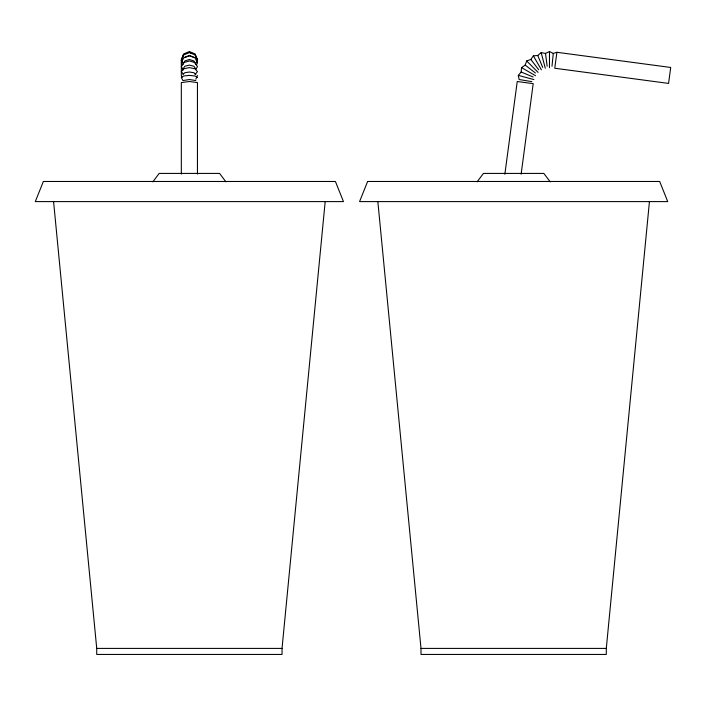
<?xml version="1.0" encoding="UTF-8"?>
<svg xmlns="http://www.w3.org/2000/svg" width="706" height="706" viewBox="0 0 706 706"><rect width="100%" height="100%" fill="white"/><g stroke="black" fill="none" stroke-linecap="round" stroke-linejoin="round"><path stroke-width="1.06" d="M549.471 67.697L549.497 51.556L545.5 53.427L541.158 52.641L537.769 55.483L533.374 55.845L530.841 59.463L526.685 60.954L525.176 65.102L521.549 67.617L521.169 72.012L518.31 75.383L519.122 79.522L531.847 81.64M53.585 201.598L96.731 648.408L96.731 654.444L282.038 654.444L282.038 648.408L325.184 201.598M377.851 201.598L420.997 648.408L420.997 654.444L606.295 654.444L606.295 648.408L649.441 201.598M551.995 66.249L553.283 53.427L556.902 52.288L670.7 67.458L668.573 83.414L554.766 68.244L556.902 52.288M504.852 174.267L517.233 81.517L533.207 83.643L521.116 174.214M196.656 61.528L197.442 59.622L195.077 53.921L189.384 51.556L183.684 53.921L181.327 59.622L182.51 62.481M182.113 77.316L181.327 75.436L181.327 60.266L183.684 54.618M196.656 62.146L197.442 60.266M195.871 79.196L197.442 75.436M196.656 62.278L197.442 60.434L195.077 54.927L189.384 52.641L183.684 54.927L181.327 60.434L182.113 62.278M196.497 64.82L197.442 62.843L195.077 57.892L189.384 55.845L183.684 57.892L181.327 62.843L182.272 64.82M182.942 64.59L184.822 60.963L189.384 59.463L193.938 60.963L195.827 64.59M196.021 69.091L197.442 66.673L195.077 62.631L189.384 60.954L183.684 62.631L181.327 66.673L183.216 69.903M182.942 69.038L184.822 66.258L189.384 65.102L193.938 66.258L195.827 69.038M152.814 181.901L159.168 173.42L219.592 173.42L225.955 181.901M477.071 181.901L483.433 173.42L543.858 173.42L550.221 181.901M195.077 74.527L197.442 71.668L195.077 68.809L189.384 67.617L183.684 68.809L181.327 71.668L183.101 73.812M182.942 74.492L184.822 72.744L189.384 72.012L193.938 72.744L195.827 74.492M184.822 57.23L189.384 55.483L193.938 57.23M96.731 648.408L282.038 648.408M420.997 648.408L606.295 648.408M518.31 75.383L533.904 79.584M195.827 80.581L189.384 79.522L182.942 80.581L181.327 77.483L183.684 76.001L189.384 75.383L195.077 76.001L197.442 77.483M189.384 52.288L192.235 53.453M521.169 72.012L533.092 76.98M549.497 51.556L553.283 53.427M521.549 67.617L535.519 75.71M525.176 65.102L535.413 72.983M526.685 60.954L538.087 72.383M530.841 59.463L538.687 69.718M533.374 55.845L541.423 69.832M195.077 54.618L197.045 59.322M181.327 60.266L182.113 62.146M537.769 55.483L542.693 67.414M541.158 52.641L545.306 68.235M545.5 53.427L547.168 66.232M197.442 174.091L197.442 82.576L189.384 81.517L181.327 82.576L181.327 174.091M43.357 181.477L35.3 201.598L343.469 201.598L335.412 181.477L43.357 181.477M367.614 181.477L359.566 201.598L667.726 201.598L659.669 181.477L367.614 181.477"/></g></svg>
